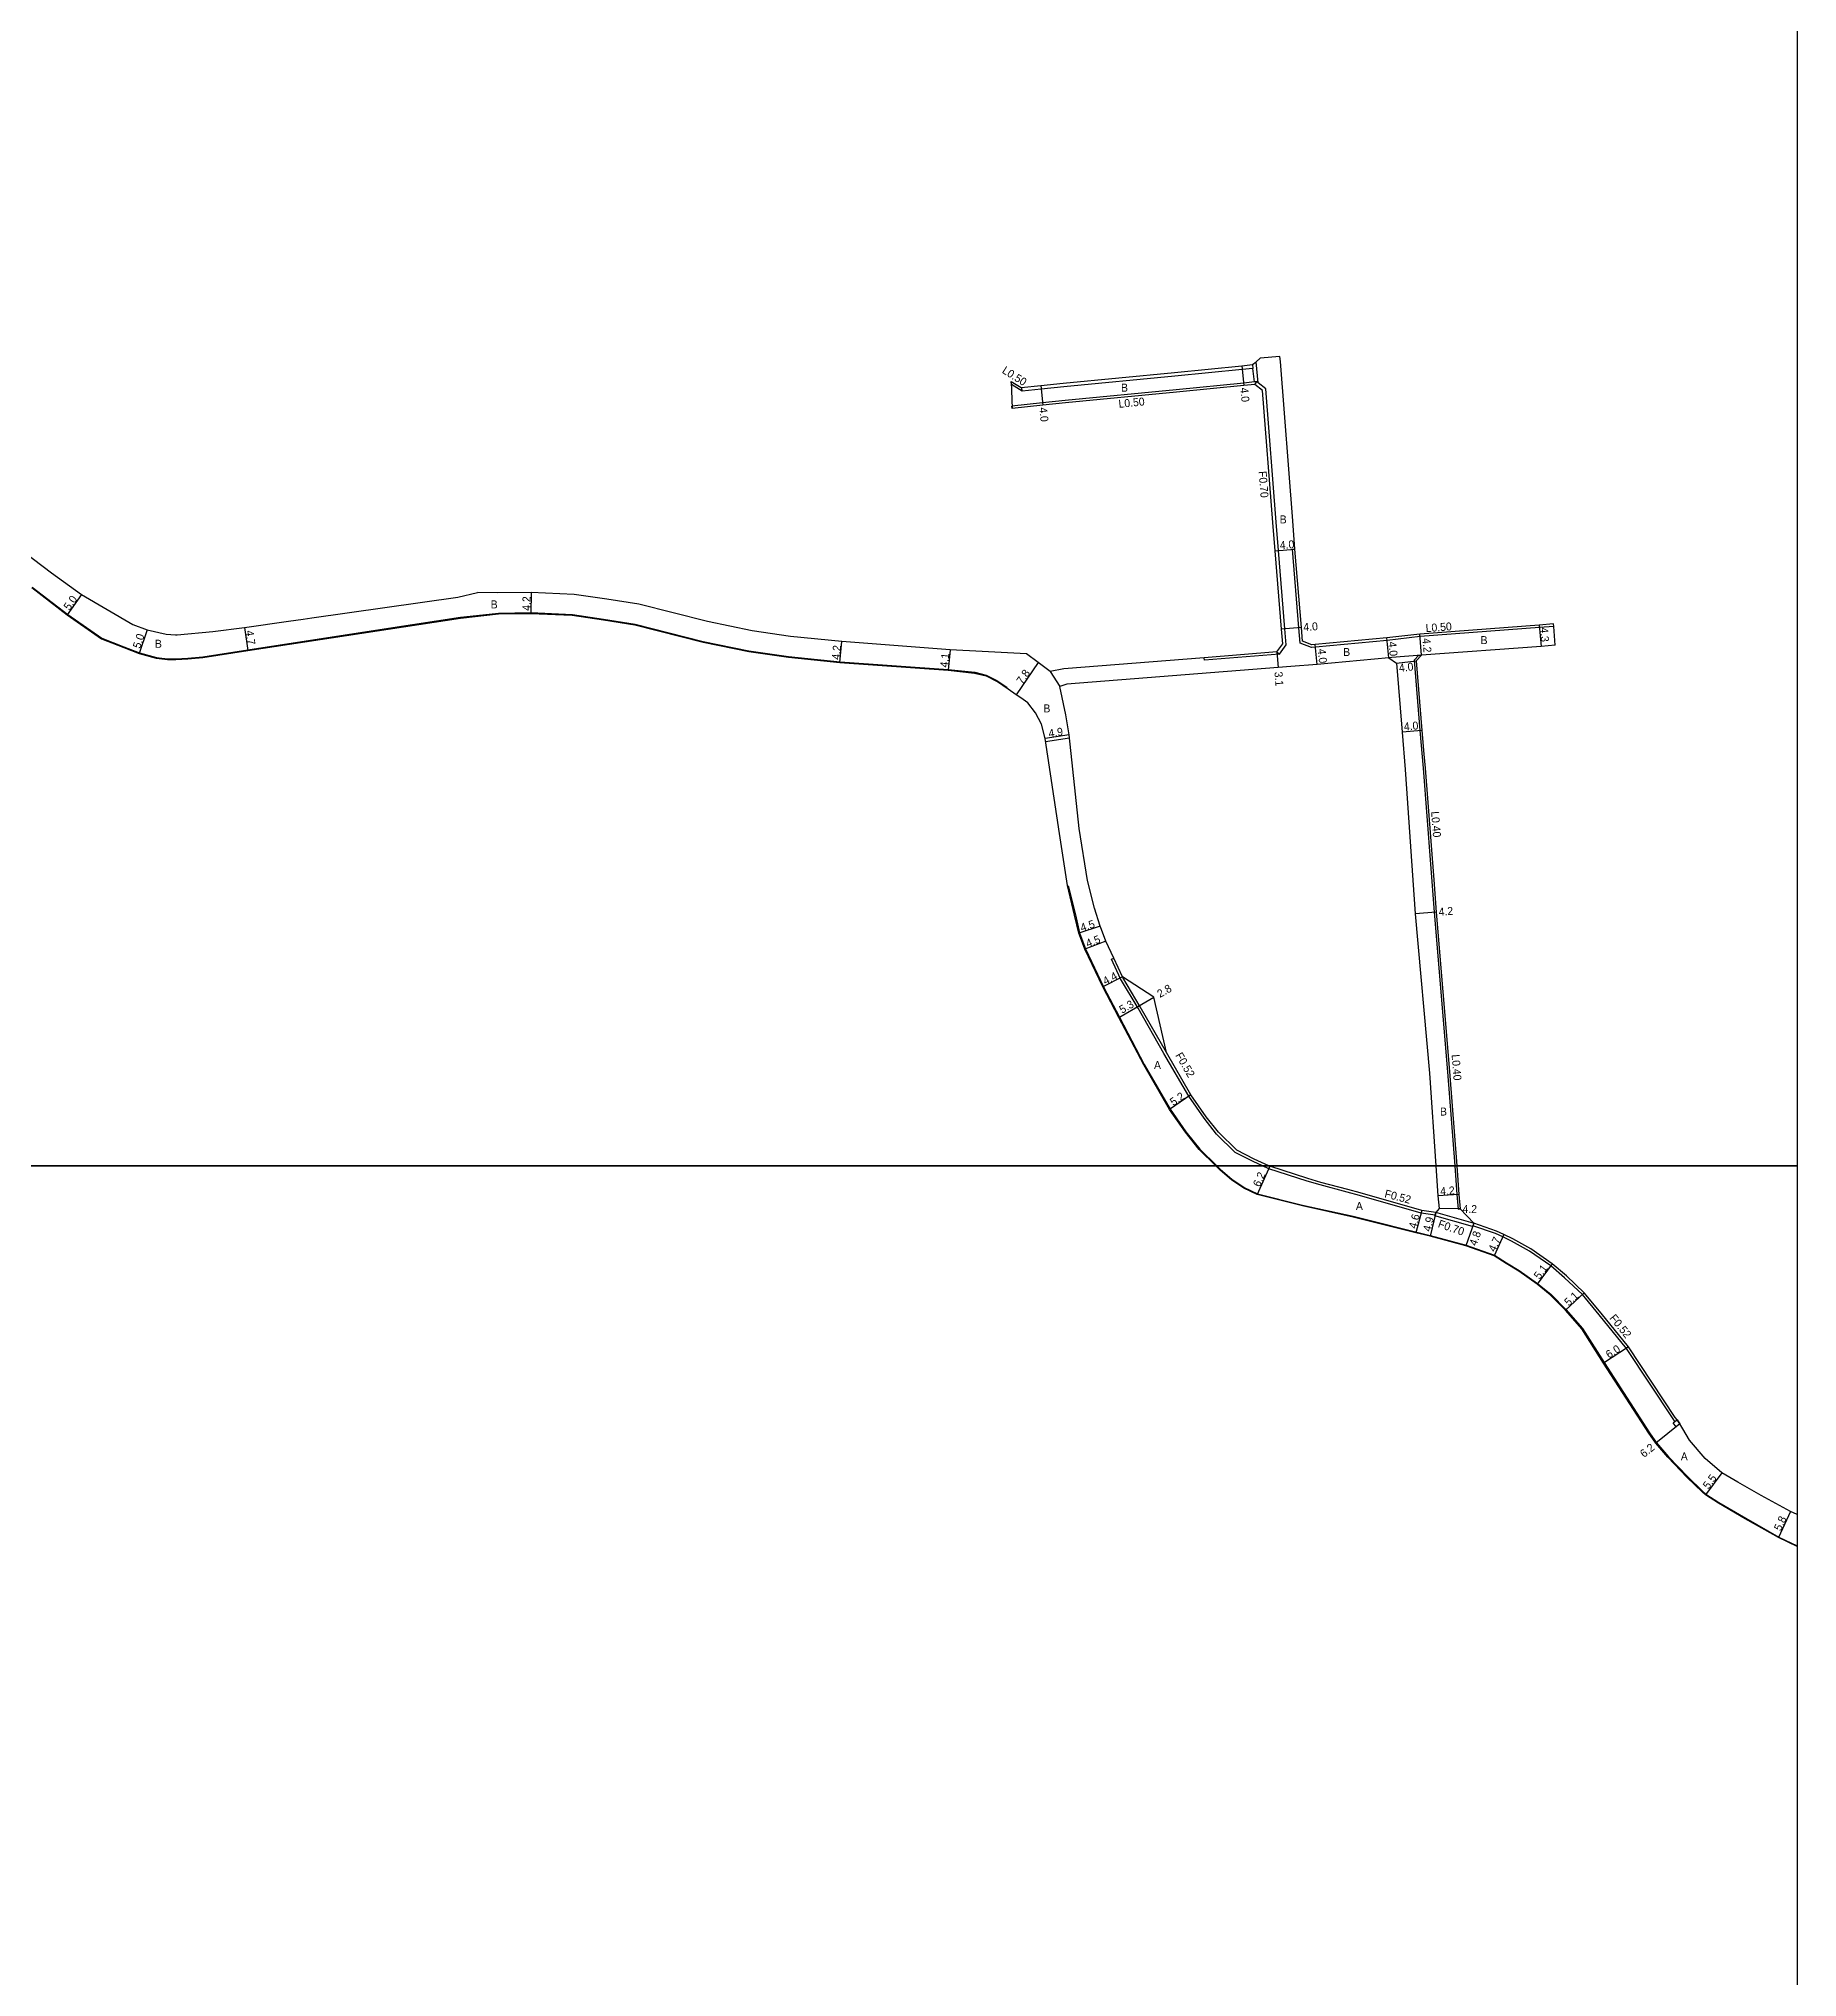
# Model space of a CAD drawing. Header units: metres. Extents: x -15200 to -12000, y -102000 to -99000.
# Drawn here: x -12352.8 to -12000, y -101562.7 to -101173.9 of the extents above; entities that cross this region are included whole.
import ezdxf

# ---------------------------------------------------------------- set-up
doc = ezdxf.new("R2010")
doc.units = ezdxf.units.M
doc.header["$LTSCALE"] = 2.5
for name, color, linetype in [('側溝・桝', 7, 'Continuous'), ('図郭', 7, 'Continuous'), ('幅員', 7, 'Continuous'), ('歩道・分離帯・安全施設', 7, 'Continuous'), ('舗装', 7, 'Continuous'), ('道路', 7, 'Continuous')]:
    doc.layers.add(name, color=color, linetype=linetype)
doc.styles.get("Standard").update_dxf_attribs({"font": ''})
doc.styles.get('Standard').set_extended_font_data('@MS PGothic')

msp = doc.modelspace()

# ---------------------------------------------------------------- linework, layer by layer
at = {"layer": '側溝・桝'}
for points in [[(-12109.26, -101239.3), (-12109.18, -101240.05), (-12111.32, -101240.26), (-12124.84, -101241.6), (-12147.15, -101243.76), (-12151.67, -101244.23), (-12155.5, -101244.63)], [(-12108.12, -101242.95), (-12108.57, -101238.71)], [(-12155.5, -101244.63), (-12157.65, -101243.27), (-12157.67, -101242.67)], [(-12108.4, -101242.73), (-12108.89, -101242.78), (-12111.05, -101243), (-12124.56, -101244.34), (-12146.87, -101246.49), (-12151.38, -101246.96), (-12157.54, -101247.61)], [(-12108.89, -101242.78), (-12109.18, -101240.05)], [(-12108.84, -101243.28), (-12108.4, -101242.73)], [(-12103.87, -101297.39), (-12102.5, -101295.52), (-12102.77, -101292.28), (-12104.05, -101276.57), (-12104.51, -101270.87), (-12106.58, -101244.13), (-12108.12, -101242.95), (-12108.4, -101242.73)], [(-12155.72, -101243.9), (-12155.5, -101244.63)], [(-12157.49, -101248.1), (-12157.54, -101247.61)], [(-12101.26, -101276.34), (-12100.76, -101276.3)], [(-12097.46, -101296.02), (-12099.73, -101295.13), (-12099.98, -101292.06), (-12101.26, -101276.34)], [(-12048.85, -101291.79), (-12051.7, -101292.03), (-12075.66, -101293.85), (-12082.28, -101294.61), (-12096.66, -101295.95), (-12097.46, -101296.02)], [(-12048.85, -101291.79), (-12048.89, -101291.29)], [(-12103.87, -101297.39), (-12118.94, -101298.59), (-12118.98, -101298.09)], [(-12104.4, -101296.93), (-12103.87, -101297.39)], [(-12075.94, -101297.59), (-12076.85, -101298.57), (-12075.68, -101312.69), (-12075.05, -101320.23), (-12072.84, -101349.13), (-12070.19, -101381.13), (-12068.72, -101400)], [(-12075.94, -101297.59), (-12075.35, -101297.54)], [(-12137.59, -101358.55), (-12137.12, -101358.33)], [(-12107.27, -101400), (-12109.17, -101399.14), (-12112.75, -101397.28), (-12116.49, -101393.61), (-12118.99, -101390.45), (-12122.06, -101386.04), (-12127.04, -101377.44), (-12132.24, -101368.37), (-12135.77, -101362.47), (-12137.59, -101358.55)], [(-12126.55, -101377.25), (-12131.79, -101368.11), (-12135.31, -101362.22), (-12135.36, -101362.11)], [(-12095.7, -101403.83), (-12098.34, -101403.03), (-12106.01, -101400.57), (-12107.27, -101400)], [(-12068.72, -101400), (-12068.28, -101405.75), (-12068.05, -101408.65)], [(-12072.64, -101409.86), (-12072.65, -101409.85), (-12075.47, -101409.46), (-12087.84, -101405.93), (-12090.32, -101405.27), (-12095.7, -101403.83)], [(-12072.68, -101410.03), (-12072.64, -101409.86), (-12072.51, -101409.35)], [(-12065.12, -101412.16), (-12072.68, -101410.03)], [(-12064.88, -101411.51), (-12065, -101411.47), (-12072.51, -101409.35)], [(-12068.05, -101408.65), (-12067.65, -101408.61)], [(-12064.88, -101411.51), (-12065.06, -101412), (-12065.12, -101412.16)], [(-12024.53, -101451.26), (-12024.91, -101450.75), (-12034.25, -101436.6), (-12039.71, -101429.86), (-12043.11, -101425.82), (-12046.67, -101422.43), (-12049.46, -101420.03), (-12053.73, -101417.07), (-12057.29, -101415.07), (-12059.09, -101414.24), (-12060.55, -101413.57), (-12065.05, -101412), (-12065.06, -101412)]]:
    msp.add_lwpolyline(points, dxfattribs=at)
msp.add_lwpolyline([(-12024.12, -101450.95), (-12023.52, -101451.76), (-12024.32, -101452.35), (-12024.92, -101451.55), (-12024.53, -101451.26)], close=True, dxfattribs=at)
at = {"layer": '図郭'}
for points in [[(-12800, -100800), (-12000, -100800), (-12000, -101400), (-12800, -101400)], [(-12800, -101400), (-12000, -101400), (-12000, -102000), (-12800, -102000)]]:
    msp.add_lwpolyline(points, close=True, dxfattribs=at)
at = {"layer": '幅員'}
for points in [[(-12111.39, -101239.51), (-12111, -101243.49)], [(-12151.75, -101243.48), (-12151.33, -101247.46)], [(-12104.75, -101276.62), (-12100.76, -101276.3)], [(-12344.17, -101285.41), (-12347.04, -101289.51)], [(-12254, -101284.98), (-12254.07, -101289.18)], [(-12331.05, -101292.5), (-12332.63, -101297.25)], [(-12311.48, -101291.99), (-12310.83, -101296.64)], [(-12099.48, -101292.02), (-12103.47, -101292.34)], [(-12075.35, -101297.54), (-12075.7, -101293.35)], [(-12051.74, -101291.53), (-12051.38, -101295.82)], [(-12192.04, -101299.05), (-12191.66, -101294.86)], [(-12169.9, -101296.5), (-12170.35, -101300.58)], [(-12104.4, -101296.93), (-12104.15, -101300.02)], [(-12096.31, -101299.43), (-12096.71, -101295.45)], [(-12081.94, -101298.1), (-12082.33, -101294.12)], [(-12152.26, -101299.07), (-12156.67, -101305.5)], [(-12080.42, -101299.15), (-12076.44, -101298.71)], [(-12075.28, -101312.66), (-12079.26, -101312.99)], [(-12146.06, -101313.57), (-12150.9, -101314.3)], [(-12139.83, -101351.94), (-12144.11, -101353.34)], [(-12072.44, -101349.1), (-12076.62, -101349.44)], [(-12138.71, -101354.92), (-12142.91, -101356.53)], [(-12135.36, -101362.11), (-12139.28, -101364.12)], [(-12136.09, -101370.21), (-12131.51, -101367.55)], [(-12131.51, -101367.55), (-12129.09, -101366.14)], [(-12121.62, -101385.76), (-12125.92, -101388.68)], [(-12105.83, -101400.08), (-12108.32, -101405.76)], [(-12067.88, -101405.72), (-12072.07, -101406.02)], [(-12075.34, -101408.95), (-12076.52, -101413.4)], [(-12072.51, -101409.35), (-12073.66, -101414.12)], [(-12067.65, -101408.61), (-12071.85, -101408.55)], [(-12064.88, -101411.51), (-12066.48, -101416.04)], [(-12058.87, -101413.77), (-12060.82, -101418.05)], [(-12049.14, -101419.61), (-12052.18, -101423.71)], [(-12042.73, -101425.47), (-12046.46, -101428.95)], [(-12033.83, -101436.29), (-12038.88, -101439.53)], [(-12023.52, -101451.76), (-12028.36, -101455.63)], [(-12015.11, -101461.53), (-12018.4, -101465.94)], [(-12001.34, -101469.29), (-12003.75, -101474.56)]]:
    msp.add_lwpolyline(points, dxfattribs=at)
at = {"layer": '歩道・分離帯・安全施設'}
for points in [[(-12354.07, -101283.91), (-12346.95, -101289.39), (-12340.11, -101294.19), (-12335.67, -101295.91), (-12332.58, -101297.11), (-12329.18, -101298.01), (-12326.93, -101298.32), (-12325.26, -101298.31), (-12322.86, -101298.15), (-12319.83, -101297.88), (-12310.85, -101296.49), (-12282.6, -101292.18), (-12268.15, -101289.98), (-12260.53, -101289.13), (-12254.06, -101289.03), (-12245.72, -101289.41), (-12239.48, -101290.32), (-12233.15, -101291.35), (-12219.45, -101294.8), (-12210.3, -101296.67), (-12202.37, -101297.83), (-12192.03, -101298.9), (-12170.33, -101300.43), (-12165.01, -101301), (-12162.68, -101301.55), (-12160.54, -101302.63), (-12158.51, -101304.04)], [(-12146.24, -101343.81), (-12144.81, -101349.68), (-12143.96, -101353.29), (-12142.77, -101356.47), (-12139.14, -101364.06), (-12135.96, -101370.14), (-12130.98, -101379.68), (-12125.79, -101388.6), (-12122.63, -101393.15), (-12119.87, -101396.64), (-12116.44, -101400)], [(-12116.44, -101400), (-12115.69, -101400.74), (-12113.4, -101402.68), (-12110.92, -101404.34), (-12108.27, -101405.62), (-12099.24, -101407.9), (-12089.07, -101410.11), (-12073.61, -101413.97), (-12073.61, -101413.97), (-12066.44, -101415.89), (-12060.76, -101417.91), (-12058.3, -101419.45), (-12055.76, -101421), (-12052.09, -101423.59), (-12049.45, -101425.75), (-12046.35, -101428.84), (-12043.1, -101432.6), (-12038.75, -101439.45), (-12029.66, -101453.54), (-12028.25, -101455.54), (-12025.82, -101458.34), (-12021.95, -101462.37), (-12019, -101465.26), (-12018.32, -101465.82), (-12015.71, -101467.51), (-12010.34, -101470.62), (-12003.68, -101474.43), (-12000, -101476.18)]]:
    msp.add_lwpolyline(points, dxfattribs=at)
at = {"layer": '舗装'}
for points in [[(-12104.4, -101296.93), (-12104.15, -101300.02)], [(-12075.35, -101297.54), (-12081.3, -101298.04), (-12081.94, -101298.1)], [(-12149.87, -101300.83), (-12147.96, -101303.83)], [(-12150.81, -101314.89), (-12145.99, -101314.18)], [(-12090.18, -101404.76), (-12095.55, -101403.34)]]:
    msp.add_lwpolyline(points, dxfattribs=at)
at = {"layer": '道路'}
for points in [[(-12157.67, -101242.67), (-12155.72, -101243.9), (-12151.75, -101243.48), (-12147.23, -101243.01), (-12124.92, -101240.85), (-12111.39, -101239.51), (-12109.26, -101239.3), (-12108.57, -101238.71), (-12107.74, -101238)], [(-12097.39, -101295.51), (-12099.25, -101294.78), (-12099.48, -101292.02), (-12100.76, -101276.3), (-12101.22, -101270.65), (-12103.69, -101238.68), (-12103.77, -101237.68), (-12107.74, -101238)], [(-12157.67, -101242.67), (-12157.49, -101248.1)], [(-12107.25, -101244.5), (-12108.84, -101243.28), (-12111, -101243.49), (-12124.51, -101244.84), (-12146.82, -101246.99), (-12151.33, -101247.46), (-12157.49, -101248.1)], [(-12104.4, -101296.93), (-12103.22, -101295.32), (-12103.47, -101292.34), (-12104.75, -101276.62), (-12105.21, -101270.93), (-12107.25, -101244.5)], [(-12363.95, -101270.71), (-12357.72, -101275.4), (-12350.18, -101281.05), (-12344.17, -101285.41), (-12333.91, -101291.39)], [(-12354.16, -101284.03), (-12347.04, -101289.51), (-12340.18, -101294.32), (-12335.72, -101296.05), (-12332.63, -101297.25), (-12329.21, -101298.16), (-12326.94, -101298.47), (-12325.26, -101298.46), (-12322.85, -101298.3), (-12319.82, -101298.03), (-12310.83, -101296.64), (-12268.13, -101290.12)], [(-12299.72, -101290.34), (-12298, -101290.1), (-12268.72, -101285.96), (-12264.73, -101285.03)], [(-12154.62, -101297.33), (-12163.49, -101296.86), (-12169.9, -101296.5), (-12191.66, -101294.86), (-12201.94, -101293.8), (-12209.68, -101292.66), (-12218.63, -101290.83), (-12232.37, -101287.37), (-12238.83, -101286.32), (-12245.33, -101285.38), (-12254, -101284.98), (-12260.79, -101285.09), (-12264.73, -101285.03)], [(-12268.13, -101290.12), (-12260.52, -101289.28), (-12254.07, -101289.18), (-12245.73, -101289.56), (-12239.5, -101290.46), (-12233.18, -101291.49), (-12219.48, -101294.95), (-12210.32, -101296.82), (-12202.38, -101297.98), (-12192.04, -101299.05), (-12170.35, -101300.58), (-12165.04, -101301.15), (-12162.74, -101301.69), (-12160.61, -101302.76)], [(-12333.91, -101291.39), (-12331.05, -101292.5), (-12327.19, -101293.33), (-12325.35, -101293.5), (-12324.97, -101293.5), (-12317.85, -101292.84)], [(-12317.85, -101292.84), (-12311.48, -101291.99), (-12302.69, -101290.75), (-12299.72, -101290.34)], [(-12048.89, -101291.29), (-12051.74, -101291.53), (-12075.7, -101293.35), (-12082.33, -101294.12), (-12096.71, -101295.45), (-12097.39, -101295.51)], [(-12048.53, -101295.56), (-12048.85, -101291.79), (-12048.89, -101291.29)], [(-12149.87, -101300.83), (-12152.26, -101299.07), (-12154.62, -101297.33)], [(-12104.4, -101296.93), (-12118.98, -101298.09), (-12147.14, -101300.33), (-12149.87, -101300.83)], [(-12075.35, -101297.54), (-12076.44, -101298.71), (-12075.28, -101312.66), (-12074.88, -101317.4), (-12074.65, -101320.2), (-12072.93, -101342.66), (-12072.44, -101349.1)], [(-12048.53, -101295.56), (-12051.38, -101295.82), (-12075.35, -101297.54)], [(-12096.31, -101299.43), (-12101.56, -101299.82), (-12104.15, -101300.02), (-12146.55, -101303.39), (-12147.96, -101303.83)], [(-12081.94, -101298.1), (-12096.31, -101299.43)], [(-12081.94, -101298.1), (-12080.42, -101299.15), (-12079.26, -101312.99), (-12078.64, -101320.53), (-12076.62, -101349.44), (-12073.78, -101381.38), (-12072.49, -101400)], [(-12116.65, -101400), (-12119.98, -101396.74), (-12122.75, -101393.24), (-12125.92, -101388.68), (-12131.11, -101379.75), (-12136.09, -101370.21), (-12139.28, -101364.12), (-12142.91, -101356.53), (-12144.11, -101353.34), (-12144.96, -101349.71), (-12146.41, -101343.75), (-12147.97, -101333.35), (-12150.9, -101314.3), (-12151.64, -101311.42), (-12152.79, -101309.15), (-12154.33, -101307.15), (-12155.77, -101306.13), (-12156.67, -101305.5), (-12158.32, -101304.36), (-12160.61, -101302.76)], [(-12106.01, -101400), (-12108.95, -101398.67), (-12112.44, -101396.85), (-12116.1, -101393.26), (-12118.57, -101390.14), (-12121.62, -101385.76), (-12126.55, -101377.25), (-12129.09, -101366.14), (-12135.36, -101362.11), (-12137.12, -101358.33), (-12138.71, -101354.92), (-12139.79, -101352.08), (-12139.83, -101351.94), (-12141, -101348.33), (-12142.36, -101342.78), (-12144.03, -101332.3), (-12146.06, -101313.57), (-12146.76, -101309.54), (-12147.96, -101303.83)], [(-12072.44, -101349.1), (-12069.79, -101381.1), (-12068.32, -101400)], [(-12000, -101476.35), (-12003.75, -101474.56), (-12010.42, -101470.75), (-12015.79, -101467.64), (-12018.4, -101465.94), (-12019.1, -101465.37), (-12022.06, -101462.48), (-12025.93, -101458.44), (-12028.36, -101455.63), (-12029.78, -101453.62), (-12038.88, -101439.53), (-12043.22, -101432.68), (-12046.46, -101428.95), (-12049.55, -101425.86), (-12052.18, -101423.71), (-12055.85, -101421.13), (-12058.37, -101419.58), (-12060.82, -101418.05), (-12066.48, -101416.04), (-12073.66, -101414.12), (-12076.52, -101413.4), (-12089.1, -101410.25), (-12099.27, -101408.04), (-12108.32, -101405.76), (-12111, -101404.47), (-12113.49, -101402.8), (-12115.79, -101400.85), (-12116.65, -101400)], [(-12090.18, -101404.76), (-12095.55, -101403.34), (-12098.19, -101402.54), (-12105.83, -101400.08), (-12106.01, -101400)], [(-12072.49, -101400), (-12072.07, -101406.02), (-12071.85, -101408.55), (-12072.51, -101409.35)], [(-12068.32, -101400), (-12067.88, -101405.72), (-12067.65, -101408.61)], [(-12072.51, -101409.35), (-12075.34, -101408.95), (-12087.71, -101405.42), (-12090.18, -101404.76)], [(-12067.65, -101408.61), (-12064.88, -101411.51)], [(-12024.12, -101450.95), (-12024.49, -101450.45), (-12033.83, -101436.29), (-12039.31, -101429.53), (-12042.73, -101425.47), (-12046.32, -101422.05), (-12049.14, -101419.61), (-12053.46, -101416.63), (-12057.06, -101414.6), (-12058.87, -101413.77), (-12060.35, -101413.09), (-12064.88, -101411.51)], [(-12000, -101469.9), (-12001.34, -101469.29), (-12007.22, -101466.09), (-12011.91, -101463.42), (-12015.11, -101461.53), (-12018.5, -101458.68), (-12021.6, -101455.03), (-12022.94, -101452.75), (-12023.52, -101451.76), (-12024.12, -101450.95)]]:
    msp.add_lwpolyline(points, dxfattribs=at)

# ---------------------------------------------------------------- texts
at = {"layer": '側溝・桝'}
for s, rotation, p in [('L0.50', 327.758, (-12159.66, -101240.86)), ('L0.50', 5.6679, (-12136.07, -101247.98)), ('F0.70', 274.4248, (-12108.06, -101260.71)), ('L0.50', 4.3432, (-12074.48, -101292.96)), ('L0.40', 274.3814, (-12073.45, -101328.94)), ('F0.52', 300.1001, (-12124.82, -101377.82)), ('L0.40', 274.4508, (-12069.34, -101377.7)), ('F0.52', 345.5096, (-12082.91, -101406.28)), ('F0.70', 340.7803, (-12072.2, -101412.26)), ('F0.52', 309.0517, (-12037.75, -101430.57))]:
    msp.add_text(s, height=1.6, rotation=rotation, dxfattribs=at).set_placement(p)
at = {"layer": '幅員'}
for s, rotation, p in [('4.0', 275.6691, (-12111.75, -101243.97)), ('4.0', 275.9643, (-12152.08, -101247.94)), ('4.0', 4.6553, (-12103.74, -101276.33)), ('5.0', 54.9676, (-12346.61, -101288.71)), ('4.2', 89.0785, (-12254.16, -101288.68)), ('5.0', 71.6622, (-12332.44, -101296.36)), ('4.7', 277.9689, (-12311.28, -101292.71)), ('4.0', 4.6553, (-12099.01, -101292.78)), ('4.3', 274.8194, (-12051.6, -101292.07)), ('4.2', 84.8117, (-12192.09, -101298.54)), ('4.1', 83.7384, (-12170.4, -101300.12)), ('4.0', 275.7043, (-12096.2, -101296.36)), ('4.0', 275.6105, (-12082.03, -101294.94)), ('4.2', 274.818, (-12075.2, -101294.22)), ('7.8', 55.5499, (-12155.45, -101303.55)), ('3.1', 274.5669, (-12104.88, -101300.94)), ('4.0', 6.3258, (-12079.82, -101300.94)), ('4.9', 8.5174, (-12150.08, -101314.07)), ('4.0', 4.7531, (-12078.85, -101312.69)), ('4.2', 4.7218, (-12071.87, -101349.86)), ('4.5', 18.0455, (-12143.52, -101353.04)), ('4.5', 21.0428, (-12142.34, -101356.21)), ('4.4', 27.2295, (-12138.79, -101363.76)), ('2.8', 30.1929, (-12127.83, -101366.33)), ('5.3', 30.1929, (-12135.43, -101369.5)), ('5.2', 34.1553, (-12125.15, -101388.04)), ('6.2', 66.3038, (-12107.81, -101404.35)), ('4.2', 4.0688, (-12071.57, -101405.89)), ('4.6', 75.2047, (-12076.44, -101412.7)), ('4.9', 76.5324, (-12073.55, -101413.27)), ('4.2', 359.0639, (-12067.16, -101409.42)), ('4.8', 70.5121, (-12064.36, -101416.16)), ('4.7', 65.454, (-12060.62, -101417.37)), ('5.1', 53.3501, (-12051.7, -101422.88)), ('5.1', 43.0117, (-12045.83, -101428.22)), ('6.0', 32.6959, (-12037.76, -101438.69)), ('6.2', 38.622, (-12030.74, -101458.59)), ('5.5', 53.2455, (-12017.8, -101464.96)), ('5.8', 65.3894, (-12003.3, -101473.34))]:
    msp.add_text(s, height=1.6, rotation=rotation, dxfattribs=at).set_placement(p)
at = {"layer": '舗装'}
for s, p in [('B', (-12135.66, -101244.72)), ('B', (-12103.83, -101271.14)), ('B', (-12262.11, -101288.19)), ('B', (-12063.53, -101295.35)), ('B', (-12329.47, -101296.08)), ('B', (-12091.08, -101297.74)), ('B', (-12151.22, -101309.05)), ('A', (-12129.04, -101380.58)), ('B', (-12071.67, -101389.9)), ('A', (-12088.54, -101408.84)), ('A', (-12023.36, -101459.07))]:
    msp.add_text(s, height=1.6, dxfattribs=at).set_placement(p)

doc.saveas('drawing.dxf')
